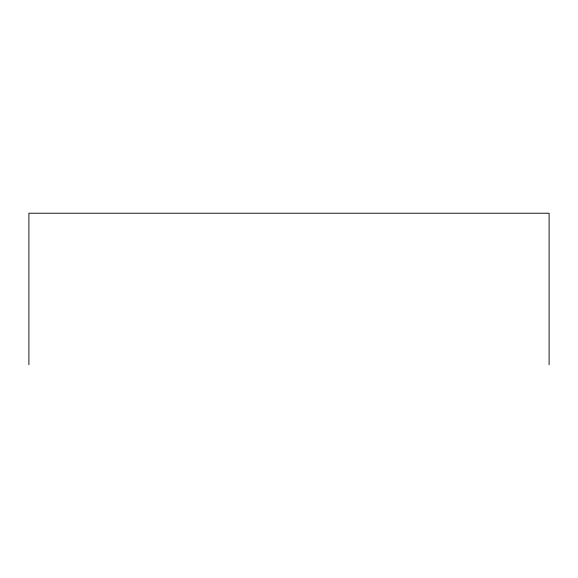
<?xml version="1.0" encoding="UTF-8"?>
<svg xmlns="http://www.w3.org/2000/svg" width="578" height="578" viewBox="0 0 578 578"><rect width="100%" height="100%" fill="white"/><g stroke="black" fill="none" stroke-linecap="round" stroke-linejoin="round"><path stroke-width="0.87" d="M549.1 364.783L549.1 213.217L28.9 213.217L28.9 364.783"/></g></svg>
